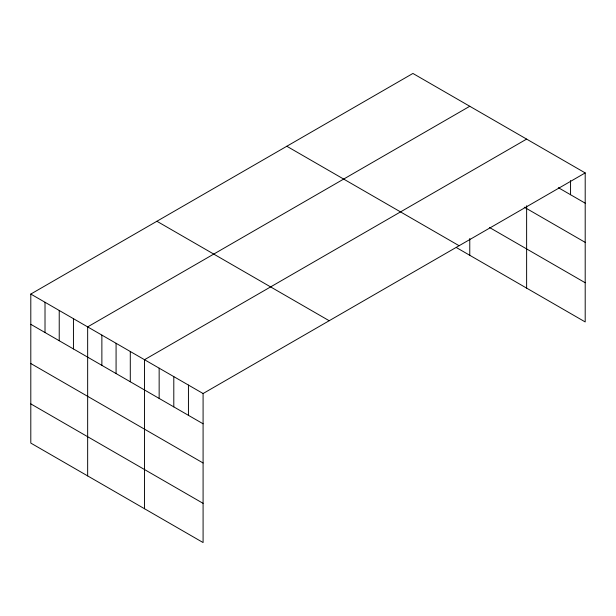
<?xml version="1.0" encoding="UTF-8"?>
<svg xmlns="http://www.w3.org/2000/svg" width="616" height="616" viewBox="0 0 616 616"><rect width="100%" height="100%" fill="white"/><g stroke="black" fill="none" stroke-linecap="round" stroke-linejoin="round"><path stroke-width="0.92" d="M585.2 172.919L203.088 393.532L203.088 542.55L30.8 443.081L30.8 294.063L412.913 73.45L585.2 172.919L585.2 321.937L456.348 247.54M469.769 106.275L87.657 326.888L87.657 475.906M526.626 139.101L144.506 359.713L144.506 508.731M558.35 187.68L585.2 203.18M524.255 207.184L585.2 242.373M489.512 227.496L585.2 282.744M286.817 146.254L459.105 245.722M156.895 221.26L329.183 320.728M30.8 294.063L203.088 393.532M30.8 324.324L203.088 423.793M30.8 363.517L203.088 462.986M30.8 403.888L203.088 503.357M570.555 180.542L570.555 194.725M526.626 205.752L526.626 288.119M469.769 238.5L469.769 255.294M188.442 385.077L188.442 415.338M173.797 376.622L173.797 406.883M159.151 368.168L159.151 398.429M130.292 351.505L130.292 381.766M116.078 343.305L116.078 373.565M101.871 335.096L101.871 365.357M73.443 318.68L73.443 348.941M59.228 310.479L59.228 340.74M45.014 302.271L45.014 332.532"/></g></svg>
